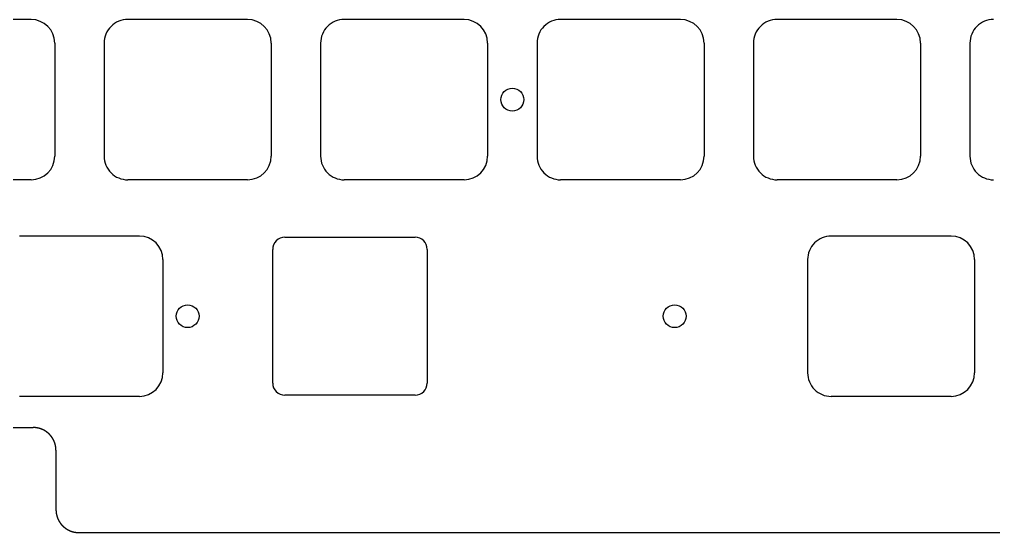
# Model space of a CAD drawing. Header units: millimetres. Extents: x -10 to 277, y -95 to 18.
# Drawn here: x 47.1 to 132.8, y -95.2 to -50.1 of the extents above; entities that cross this region are included whole.
import ezdxf

# ---------------------------------------------------------------- set-up
doc = ezdxf.new("R2010")
doc.units = ezdxf.units.MM
doc.header["$MEASUREMENT"] = 0
doc.layers.add('BLACK', color=7, linetype='CONTINUOUS')
doc.layers.add('Edge.Cuts', color=53, linetype='CONTINUOUS')

msp = doc.modelspace()

# ---------------------------------------------------------------- linework, layer by layer
at = {"layer": 'BLACK', "linetype": 'Continuous'}
for p, q in [((57.6625, -69.15), (47.1125, -69.15)), ((70.475, -69.25), (81.925, -69.25)), ((129.1, -69.15), (118.55, -69.15)), ((69.4, -82.075), (69.4, -70.325)), ((83, -70.325), (83, -82.075)), ((59.7375, -71.225), (59.7375, -81.175)), ((116.475, -71.225), (116.475, -81.175)), ((131.175, -71.225), (131.175, -81.175)), ((81.925, -83.15), (70.475, -83.15)), ((57.6625, -83.25), (47.1125, -83.25)), ((129.1, -83.25), (118.55, -83.25))]:
    msp.add_line(p, q, dxfattribs=at)
at = {"layer": 'BLACK'}
for centre in [(61.9125, -76.2), (104.775, -76.2)]:
    msp.add_circle(centre, 1, dxfattribs=at)
for centre, radius, start, end in [((57.66247, -71.225019), 2.075019, 0.00052463, 89.99917163), ((70.47497, -70.325019), 1.07497, 89.99840108, 179.9989873), ((81.92497, -70.325019), 1.075019, 0.00101264, 89.99840108), ((118.54997, -71.225019), 2.07497, 89.99917163, 179.99947536), ((129.09997, -71.225019), 2.075019, 0.00052463, 89.99917163), ((57.66247, -81.175019), 2.07503, 270.00082838, 0.00052463), ((118.54997, -81.175019), 2.074981, 179.99947536, 270.00082838), ((129.09997, -81.175019), 2.07503, 270.00082838, 0.00052463), ((70.47497, -82.075019), 1.074981, 179.9989873, 270.00159898), ((81.92497, -82.075019), 1.07503, 270.00159898, 0.00101264)]:
    msp.add_arc(centre, radius, start, end, dxfattribs=at)
at = {"layer": 'Edge.Cuts', "linetype": 'Continuous'}
for p, q in [((48.1375, -50.1), (37.5875, -50.1)), ((67.1875, -50.1), (56.6375, -50.1)), ((86.2375, -50.1), (75.6875, -50.1)), ((105.2875, -50.1), (94.7375, -50.1)), ((124.3375, -50.1), (113.7875, -50.1)), ((50.2125, -52.175), (50.2125, -62.125)), ((54.5625, -52.175), (54.5625, -62.125)), ((69.2625, -52.175), (69.2625, -62.125)), ((73.6125, -52.175), (73.6125, -62.125)), ((88.3125, -52.175), (88.3125, -62.125)), ((92.6625, -52.175), (92.6625, -62.125)), ((107.3625, -52.175), (107.3625, -62.125)), ((111.7125, -52.175), (111.7125, -62.125)), ((126.4125, -52.175), (126.4125, -62.125)), ((130.7625, -52.175), (130.7625, -62.125)), ((48.1375, -64.2), (37.5875, -64.2)), ((67.1875, -64.2), (56.6375, -64.2)), ((86.2375, -64.2), (75.6875, -64.2)), ((105.2875, -64.2), (94.7375, -64.2)), ((124.3375, -64.2), (113.7875, -64.2)), ((45.7415, -85.9946), (48.325, -85.9946)), ((48.327308, -85.994601), (48.325, -85.9946)), ((48.33364, -85.994619), (48.327308, -85.994601)), ((48.339969, -85.994656), (48.33364, -85.994619)), ((48.346299, -85.994713), (48.339969, -85.994656)), ((48.352627, -85.994791), (48.346299, -85.994713)), ((48.358957, -85.994888), (48.352627, -85.994791)), ((48.365284, -85.995005), (48.358957, -85.994888)), ((48.371612, -85.995143), (48.365284, -85.995005)), ((48.377937, -85.9953), (48.371612, -85.995143)), ((48.384264, -85.995477), (48.377937, -85.9953)), ((48.390588, -85.995675), (48.384264, -85.995477)), ((48.396912, -85.995892), (48.390588, -85.995675)), ((48.403235, -85.996129), (48.396912, -85.995892)), ((48.409557, -85.996387), (48.403235, -85.996129)), ((48.415877, -85.996664), (48.409557, -85.996387)), ((48.422198, -85.996961), (48.415877, -85.996664)), ((48.428516, -85.997278), (48.422198, -85.996961)), ((48.434834, -85.997616), (48.428516, -85.997278)), ((48.44115, -85.997973), (48.434834, -85.997616)), ((48.447465, -85.99835), (48.44115, -85.997973)), ((48.453778, -85.998747), (48.447465, -85.99835)), ((48.460091, -85.999164), (48.453778, -85.998747)), ((48.4664, -85.999601), (48.460091, -85.999164)), ((48.47271, -86.000058), (48.4664, -85.999601)), ((48.479017, -86.000535), (48.47271, -86.000058)), ((48.485323, -86.001032), (48.479017, -86.000535)), ((48.491627, -86.001549), (48.485323, -86.001032)), ((48.49793, -86.002085), (48.491627, -86.001549)), ((48.504229, -86.002642), (48.49793, -86.002085)), ((48.510528, -86.003219), (48.504229, -86.002642)), ((48.516824, -86.003815), (48.510528, -86.003219)), ((48.523119, -86.004431), (48.516824, -86.003815)), ((48.529411, -86.005068), (48.523119, -86.004431)), ((48.535702, -86.005724), (48.529411, -86.005068)), ((48.54199, -86.0064), (48.535702, -86.005724)), ((48.548276, -86.007096), (48.54199, -86.0064)), ((48.554559, -86.007812), (48.548276, -86.007096)), ((48.560841, -86.008547), (48.554559, -86.007812)), ((48.56712, -86.009303), (48.560841, -86.008547)), ((48.573397, -86.010078), (48.56712, -86.009303)), ((48.57967, -86.010874), (48.573397, -86.010078)), ((48.585942, -86.011689), (48.57967, -86.010874)), ((48.59221, -86.012524), (48.585942, -86.011689)), ((48.598477, -86.013379), (48.59221, -86.012524)), ((48.604739, -86.014253), (48.598477, -86.013379)), ((48.611, -86.015148), (48.604739, -86.014253)), ((48.617257, -86.016062), (48.611, -86.015148)), ((48.623512, -86.016996), (48.617257, -86.016062)), ((48.629764, -86.017949), (48.623512, -86.016996)), ((48.636013, -86.018923), (48.629764, -86.017949)), ((48.642258, -86.019916), (48.636013, -86.018923)), ((48.6485, -86.020929), (48.642258, -86.019916)), ((48.654739, -86.021962), (48.6485, -86.020929)), ((48.660975, -86.023015), (48.654739, -86.021962)), ((48.667207, -86.024087), (48.660975, -86.023015)), ((48.673436, -86.025179), (48.667207, -86.024087)), ((48.679661, -86.026291), (48.673436, -86.025179)), ((48.685884, -86.027422), (48.679661, -86.026291)), ((48.692102, -86.028573), (48.685884, -86.027422)), ((48.698317, -86.029744), (48.692102, -86.028573)), ((48.704528, -86.030934), (48.698317, -86.029744)), ((48.710735, -86.032144), (48.704528, -86.030934)), ((48.716938, -86.033374), (48.710735, -86.032144)), ((48.723138, -86.034623), (48.716938, -86.033374)), ((48.729333, -86.035892), (48.723138, -86.034623)), ((48.735525, -86.037181), (48.729333, -86.035892)), ((48.741712, -86.038489), (48.735525, -86.037181)), ((48.747896, -86.039816), (48.741712, -86.038489)), ((48.754075, -86.041164), (48.747896, -86.039816)), ((48.76025, -86.04253), (48.754075, -86.041164)), ((48.76642, -86.043917), (48.76025, -86.04253)), ((48.772587, -86.045323), (48.76642, -86.043917)), ((48.778748, -86.046748), (48.772587, -86.045323)), ((48.784906, -86.048193), (48.778748, -86.046748)), ((48.791058, -86.049657), (48.784906, -86.048193)), ((48.797207, -86.051141), (48.791058, -86.049657)), ((48.80335, -86.052644), (48.797207, -86.051141)), ((48.809489, -86.054167), (48.80335, -86.052644)), ((48.815622, -86.055709), (48.809489, -86.054167)), ((48.821751, -86.05727), (48.815622, -86.055709)), ((48.827875, -86.058851), (48.821751, -86.05727)), ((48.833995, -86.060451), (48.827875, -86.058851)), ((48.840108, -86.062071), (48.833995, -86.060451)), ((48.846217, -86.06371), (48.840108, -86.062071)), ((48.852321, -86.065368), (48.846217, -86.06371)), ((48.85842, -86.067046), (48.852321, -86.065368)), ((48.864512, -86.068742), (48.85842, -86.067046)), ((48.8706, -86.070459), (48.864512, -86.068742)), ((48.876683, -86.072194), (48.8706, -86.070459)), ((48.88276, -86.073949), (48.876683, -86.072194)), ((48.888831, -86.075722), (48.88276, -86.073949)), ((48.894897, -86.077515), (48.888831, -86.075722)), ((48.900957, -86.079328), (48.894897, -86.077515)), ((48.907011, -86.081159), (48.900957, -86.079328)), ((48.91306, -86.08301), (48.907011, -86.081159)), ((48.919103, -86.084879), (48.91306, -86.08301)), ((48.925139, -86.086768), (48.919103, -86.084879)), ((48.93117, -86.088676), (48.925139, -86.086768)), ((48.937195, -86.090603), (48.93117, -86.088676)), ((48.943214, -86.092549), (48.937195, -86.090603)), ((48.949226, -86.094514), (48.943214, -86.092549)), ((48.955232, -86.096498), (48.949226, -86.094514)), ((48.961232, -86.098501), (48.955232, -86.096498)), ((48.967226, -86.100523), (48.961232, -86.098501)), ((48.973213, -86.102564), (48.967226, -86.100523)), ((48.979194, -86.104624), (48.973213, -86.102564)), ((48.985168, -86.106702), (48.979194, -86.104624)), ((48.991136, -86.1088), (48.985168, -86.106702)), ((48.997097, -86.110916), (48.991136, -86.1088)), ((49.003052, -86.113052), (48.997097, -86.110916)), ((49.008999, -86.115206), (49.003052, -86.113052)), ((49.01494, -86.117379), (49.008999, -86.115206)), ((49.020874, -86.119571), (49.01494, -86.117379)), ((49.026801, -86.121781), (49.020874, -86.119571)), ((49.032721, -86.12401), (49.026801, -86.121781)), ((49.038633, -86.126258), (49.032721, -86.12401)), ((49.044539, -86.128525), (49.038633, -86.126258)), ((49.050438, -86.13081), (49.044539, -86.128525)), ((49.056329, -86.133114), (49.050438, -86.13081)), ((49.062213, -86.135437), (49.056329, -86.133114)), ((49.068089, -86.137778), (49.062213, -86.135437)), ((49.073958, -86.140138), (49.068089, -86.137778)), ((49.07982, -86.142516), (49.073958, -86.140138)), ((49.085674, -86.144913), (49.07982, -86.142516)), ((49.09152, -86.147328), (49.085674, -86.144913)), ((49.10319, -86.152214), (49.09152, -86.147328)), ((49.114829, -86.157173), (49.10319, -86.152214)), ((49.126436, -86.162206), (49.114829, -86.157173)), ((49.13801, -86.167313), (49.126436, -86.162206)), ((49.149552, -86.172492), (49.13801, -86.167313)), ((49.161061, -86.177744), (49.149552, -86.172492)), ((49.172537, -86.183069), (49.161061, -86.177744)), ((49.183978, -86.188466), (49.172537, -86.183069)), ((49.195385, -86.193935), (49.183978, -86.188466)), ((49.206757, -86.199476), (49.195385, -86.193935)), ((49.218093, -86.205089), (49.206757, -86.199476)), ((49.229394, -86.210774), (49.218093, -86.205089)), ((49.240658, -86.216529), (49.229394, -86.210774)), ((49.251885, -86.222356), (49.240658, -86.216529)), ((49.263075, -86.228253), (49.251885, -86.222356)), ((49.274228, -86.234221), (49.263075, -86.228253)), ((49.285342, -86.24026), (49.274228, -86.234221)), ((49.296417, -86.246368), (49.285342, -86.24026)), ((49.307454, -86.252546), (49.296417, -86.246368)), ((49.318451, -86.258794), (49.307454, -86.252546)), ((49.329408, -86.26511), (49.318451, -86.258794)), ((49.340324, -86.271496), (49.329408, -86.26511)), ((49.3512, -86.277951), (49.340324, -86.271496)), ((49.362034, -86.284474), (49.3512, -86.277951)), ((49.372827, -86.291066), (49.362034, -86.284474)), ((49.383578, -86.297725), (49.372827, -86.291066)), ((49.394286, -86.304452), (49.383578, -86.297725)), ((49.404951, -86.311247), (49.394286, -86.304452)), ((49.415572, -86.318109), (49.404951, -86.311247)), ((49.42615, -86.325037), (49.415572, -86.318109)), ((49.436684, -86.332033), (49.42615, -86.325037)), ((49.447173, -86.339094), (49.436684, -86.332033)), ((49.457617, -86.346222), (49.447173, -86.339094)), ((49.468016, -86.353416), (49.457617, -86.346222)), ((49.478368, -86.360675), (49.468016, -86.353416)), ((49.488675, -86.367999), (49.478368, -86.360675)), ((49.498935, -86.375389), (49.488675, -86.367999)), ((49.509148, -86.382843), (49.498935, -86.375389)), ((49.519313, -86.390361), (49.509148, -86.382843)), ((49.529431, -86.397944), (49.519313, -86.390361)), ((49.5395, -86.40559), (49.529431, -86.397944)), ((49.549521, -86.4133), (49.5395, -86.40559)), ((49.559493, -86.421074), (49.549521, -86.4133)), ((49.569416, -86.42891), (49.559493, -86.421074)), ((49.579289, -86.436809), (49.569416, -86.42891)), ((49.589113, -86.44477), (49.579289, -86.436809)), ((49.598885, -86.452794), (49.589113, -86.44477)), ((49.608607, -86.460879), (49.598885, -86.452794)), ((49.618278, -86.469026), (49.608607, -86.460879)), ((49.627898, -86.477234), (49.618278, -86.469026)), ((49.637466, -86.485503), (49.627898, -86.477234)), ((49.646982, -86.493832), (49.637466, -86.485503)), ((49.656445, -86.502222), (49.646982, -86.493832)), ((49.665855, -86.510672), (49.656445, -86.502222)), ((49.675213, -86.519182), (49.665855, -86.510672)), ((49.684517, -86.527751), (49.675213, -86.519182)), ((49.693767, -86.53638), (49.684517, -86.527751)), ((49.702963, -86.545067), (49.693767, -86.53638)), ((49.712104, -86.553813), (49.702963, -86.545067)), ((49.721191, -86.562618), (49.712104, -86.553813)), ((49.730223, -86.57148), (49.721191, -86.562618)), ((49.7392, -86.5804), (49.730223, -86.57148)), ((49.740831, -86.582033), (49.7392, -86.5804)), ((49.745296, -86.586523), (49.740831, -86.582033)), ((49.749746, -86.591025), (49.745296, -86.586523)), ((49.754182, -86.595542), (49.749746, -86.591025)), ((49.758602, -86.600072), (49.754182, -86.595542)), ((49.763009, -86.604616), (49.758602, -86.600072)), ((49.7674, -86.609174), (49.763009, -86.604616)), ((49.771778, -86.613746), (49.7674, -86.609174)), ((49.77614, -86.61833), (49.771778, -86.613746)), ((49.780489, -86.622929), (49.77614, -86.61833)), ((49.784821, -86.627541), (49.780489, -86.622929)), ((49.78914, -86.632167), (49.784821, -86.627541)), ((49.793443, -86.636806), (49.78914, -86.632167)), ((49.797733, -86.641459), (49.793443, -86.636806)), ((49.802006, -86.646125), (49.797733, -86.641459)), ((49.806265, -86.650804), (49.802006, -86.646125)), ((49.810509, -86.655496), (49.806265, -86.650804)), ((49.814738, -86.660203), (49.810509, -86.655496)), ((49.818952, -86.664922), (49.814738, -86.660203)), ((49.823151, -86.669654), (49.818952, -86.664922)), ((49.827335, -86.674399), (49.823151, -86.669654)), ((49.831504, -86.679158), (49.827335, -86.674399)), ((49.835657, -86.683929), (49.831504, -86.679158)), ((49.839796, -86.688714), (49.835657, -86.683929)), ((49.843918, -86.693511), (49.839796, -86.688714)), ((49.848027, -86.698322), (49.843918, -86.693511)), ((49.852119, -86.703145), (49.848027, -86.698322)), ((49.856196, -86.707982), (49.852119, -86.703145)), ((49.860258, -86.71283), (49.856196, -86.707982)), ((49.864304, -86.717693), (49.860258, -86.71283)), ((49.868335, -86.722566), (49.864304, -86.717693)), ((49.872351, -86.727454), (49.868335, -86.722566)), ((49.87635, -86.732353), (49.872351, -86.727454)), ((49.880335, -86.737266), (49.87635, -86.732353)), ((49.884303, -86.74219), (49.880335, -86.737266)), ((49.888256, -86.747128), (49.884303, -86.74219)), ((49.892193, -86.752077), (49.888256, -86.747128)), ((49.896115, -86.75704), (49.892193, -86.752077)), ((49.900021, -86.762014), (49.896115, -86.75704)), ((49.903911, -86.767001), (49.900021, -86.762014)), ((49.907785, -86.771999), (49.903911, -86.767001)), ((49.911644, -86.777011), (49.907785, -86.771999)), ((49.915486, -86.782034), (49.911644, -86.777011)), ((49.919313, -86.787069), (49.915486, -86.782034)), ((49.923123, -86.792116), (49.919313, -86.787069)), ((49.926918, -86.797176), (49.923123, -86.792116)), ((49.930696, -86.802247), (49.926918, -86.797176)), ((49.934459, -86.807331), (49.930696, -86.802247)), ((49.938205, -86.812426), (49.934459, -86.807331)), ((49.941936, -86.817533), (49.938205, -86.812426)), ((49.94565, -86.822652), (49.941936, -86.817533)), ((49.949348, -86.827783), (49.94565, -86.822652)), ((49.953029, -86.832924), (49.949348, -86.827783)), ((49.956695, -86.838079), (49.953029, -86.832924)), ((49.960343, -86.843244), (49.956695, -86.838079)), ((49.963976, -86.848421), (49.960343, -86.843244)), ((49.967592, -86.853609), (49.963976, -86.848421)), ((49.971192, -86.858809), (49.967592, -86.853609)), ((49.974775, -86.86402), (49.971192, -86.858809)), ((49.978343, -86.869243), (49.974775, -86.86402)), ((49.981893, -86.874476), (49.978343, -86.869243)), ((49.985427, -86.879721), (49.981893, -86.874476)), ((49.988944, -86.884977), (49.985427, -86.879721)), ((49.992444, -86.890245), (49.988944, -86.884977)), ((49.995928, -86.895523), (49.992444, -86.890245)), ((49.999396, -86.900813), (49.995928, -86.895523)), ((50.002846, -86.906113), (49.999396, -86.900813)), ((50.00628, -86.911424), (50.002846, -86.906113)), ((50.009696, -86.916746), (50.00628, -86.911424)), ((50.013097, -86.922079), (50.009696, -86.916746)), ((50.01648, -86.927422), (50.013097, -86.922079)), ((50.019846, -86.932777), (50.01648, -86.927422)), ((50.023195, -86.938142), (50.019846, -86.932777)), ((50.026528, -86.943518), (50.023195, -86.938142)), ((50.029843, -86.948904), (50.026528, -86.943518)), ((50.033142, -86.954301), (50.029843, -86.948904)), ((50.036423, -86.959707), (50.033142, -86.954301)), ((50.039687, -86.965125), (50.036423, -86.959707)), ((50.042934, -86.970553), (50.039687, -86.965125)), ((50.046164, -86.975991), (50.042934, -86.970553)), ((50.049376, -86.981439), (50.046164, -86.975991)), ((50.052572, -86.986898), (50.049376, -86.981439)), ((50.05575, -86.992366), (50.052572, -86.986898)), ((50.058911, -86.997845), (50.05575, -86.992366)), ((50.062055, -87.003333), (50.058911, -86.997845)), ((50.065181, -87.008832), (50.062055, -87.003333)), ((50.06829, -87.01434), (50.065181, -87.008832)), ((50.071381, -87.019859), (50.06829, -87.01434)), ((50.074455, -87.025387), (50.071381, -87.019859)), ((50.077512, -87.030925), (50.074455, -87.025387)), ((50.08055, -87.036472), (50.077512, -87.030925)), ((50.083572, -87.042029), (50.08055, -87.036472)), ((50.086576, -87.047596), (50.083572, -87.042029)), ((50.089562, -87.053172), (50.086576, -87.047596)), ((50.09253, -87.058757), (50.089562, -87.053172)), ((50.095482, -87.064353), (50.09253, -87.058757)), ((50.098415, -87.069957), (50.095482, -87.064353)), ((50.10133, -87.07557), (50.098415, -87.069957)), ((50.104228, -87.081193), (50.10133, -87.07557)), ((50.107108, -87.086825), (50.104228, -87.081193)), ((50.10997, -87.092466), (50.107108, -87.086825)), ((50.112815, -87.098116), (50.10997, -87.092466)), ((50.115641, -87.103775), (50.112815, -87.098116)), ((50.11845, -87.109443), (50.115641, -87.103775)), ((50.12124, -87.11512), (50.11845, -87.109443)), ((50.124013, -87.120806), (50.12124, -87.11512)), ((50.126767, -87.1265), (50.124013, -87.120806)), ((50.129504, -87.132203), (50.126767, -87.1265)), ((50.132223, -87.137915), (50.129504, -87.132203)), ((50.134923, -87.143635), (50.132223, -87.137915)), ((50.137606, -87.149364), (50.134923, -87.143635)), ((50.14027, -87.155101), (50.137606, -87.149364)), ((50.142916, -87.160847), (50.14027, -87.155101)), ((50.145544, -87.166601), (50.142916, -87.160847)), ((50.148154, -87.172363), (50.145544, -87.166601)), ((50.150746, -87.178134), (50.148154, -87.172363)), ((50.153319, -87.183912), (50.150746, -87.178134)), ((50.155874, -87.189699), (50.153319, -87.183912)), ((50.158411, -87.195494), (50.155874, -87.189699)), ((50.160929, -87.201297), (50.158411, -87.195494)), ((50.163429, -87.207108), (50.160929, -87.201297)), ((50.165911, -87.212926), (50.163429, -87.207108)), ((50.168374, -87.218753), (50.165911, -87.212926)), ((50.170819, -87.224587), (50.168374, -87.218753)), ((50.173245, -87.230429), (50.170819, -87.224587)), ((50.178042, -87.242135), (50.173245, -87.230429)), ((50.182765, -87.253872), (50.178042, -87.242135)), ((50.187414, -87.265638), (50.182765, -87.253872)), ((50.191988, -87.277433), (50.187414, -87.265638)), ((50.196487, -87.289256), (50.191988, -87.277433)), ((50.200912, -87.301108), (50.196487, -87.289256)), ((50.205261, -87.312987), (50.200912, -87.301108)), ((50.209535, -87.324894), (50.205261, -87.312987)), ((50.213734, -87.336827), (50.209535, -87.324894)), ((50.217857, -87.348786), (50.213734, -87.336827)), ((50.221904, -87.360771), (50.217857, -87.348786)), ((50.225875, -87.372781), (50.221904, -87.360771)), ((50.229771, -87.384815), (50.225875, -87.372781)), ((50.23359, -87.396874), (50.229771, -87.384815)), ((50.237332, -87.408956), (50.23359, -87.396874)), ((50.240998, -87.421062), (50.237332, -87.408956)), ((50.244587, -87.43319), (50.240998, -87.421062)), ((50.2481, -87.445341), (50.244587, -87.43319)), ((50.251535, -87.457513), (50.2481, -87.445341)), ((50.254894, -87.469706), (50.251535, -87.457513)), ((50.258175, -87.48192), (50.254894, -87.469706)), ((50.261379, -87.494154), (50.258175, -87.48192)), ((50.264505, -87.506409), (50.261379, -87.494154)), ((50.267553, -87.518682), (50.264505, -87.506409)), ((50.270524, -87.530974), (50.267553, -87.518682)), ((50.273417, -87.543284), (50.270524, -87.530974)), ((50.276232, -87.555612), (50.273417, -87.543284)), ((50.278969, -87.567958), (50.276232, -87.555612)), ((50.281628, -87.58032), (50.278969, -87.567958)), ((50.284208, -87.592698), (50.281628, -87.58032)), ((50.28671, -87.605093), (50.284208, -87.592698)), ((50.289134, -87.617502), (50.28671, -87.605093)), ((50.291479, -87.629927), (50.289134, -87.617502)), ((50.293745, -87.642366), (50.291479, -87.629927)), ((50.295933, -87.654819), (50.293745, -87.642366)), ((50.298041, -87.667285), (50.295933, -87.654819)), ((50.300071, -87.679764), (50.298041, -87.667285)), ((50.302022, -87.692256), (50.300071, -87.679764)), ((50.303894, -87.70476), (50.302022, -87.692256)), ((50.305686, -87.717275), (50.303894, -87.70476)), ((50.3074, -87.729802), (50.305686, -87.717275)), ((50.309034, -87.742339), (50.3074, -87.729802)), ((50.310589, -87.754886), (50.309034, -87.742339)), ((50.312064, -87.767443), (50.310589, -87.754886)), ((50.31346, -87.780008), (50.312064, -87.767443)), ((50.314777, -87.792583), (50.31346, -87.780008)), ((50.316014, -87.805166), (50.314777, -87.792583)), ((50.317171, -87.817757), (50.316014, -87.805166)), ((50.318249, -87.830355), (50.317171, -87.817757)), ((50.319247, -87.84296), (50.318249, -87.830355)), ((50.320166, -87.855572), (50.319247, -87.84296)), ((50.321004, -87.86819), (50.320166, -87.855572)), ((50.321763, -87.880813), (50.321004, -87.86819)), ((50.322442, -87.893441), (50.321763, -87.880813)), ((50.323042, -87.906074), (50.322442, -87.893441)), ((50.323561, -87.918711), (50.323042, -87.906074)), ((50.324001, -87.931352), (50.323561, -87.918711)), ((50.32436, -87.943997), (50.324001, -87.931352)), ((50.32464, -87.956644), (50.32436, -87.943997)), ((50.32484, -87.969294), (50.32464, -87.956644)), ((50.32496, -87.981946), (50.32484, -87.969294)), ((50.325, -87.9946), (50.32496, -87.981946)), ((50.325, -87.9946), (50.325, -93.226)), ((50.325, -93.226), (50.32504, -93.238654)), ((50.32504, -93.238654), (50.32516, -93.251306)), ((50.32516, -93.251306), (50.32536, -93.263956)), ((50.32536, -93.263956), (50.32564, -93.276603)), ((50.32564, -93.276603), (50.325999, -93.289248)), ((50.325999, -93.289248), (50.326439, -93.301889)), ((50.326439, -93.301889), (50.326958, -93.314526)), ((50.326958, -93.314526), (50.327558, -93.327159)), ((50.327558, -93.327159), (50.328237, -93.339787)), ((50.328237, -93.339787), (50.328996, -93.35241)), ((50.328996, -93.35241), (50.329834, -93.365028)), ((50.329834, -93.365028), (50.330753, -93.37764)), ((50.330753, -93.37764), (50.331751, -93.390245)), ((50.331751, -93.390245), (50.332829, -93.402843)), ((50.332829, -93.402843), (50.333986, -93.415434)), ((50.333986, -93.415434), (50.335223, -93.428017)), ((50.335223, -93.428017), (50.33654, -93.440592)), ((50.33654, -93.440592), (50.337936, -93.453157)), ((50.337936, -93.453157), (50.339411, -93.465714)), ((50.339411, -93.465714), (50.340966, -93.478261)), ((50.340966, -93.478261), (50.3426, -93.490798)), ((50.3426, -93.490798), (50.344314, -93.503325)), ((50.344314, -93.503325), (50.346106, -93.51584)), ((50.346106, -93.51584), (50.347978, -93.528344)), ((50.347978, -93.528344), (50.349929, -93.540836)), ((50.349929, -93.540836), (50.351959, -93.553315)), ((50.351959, -93.553315), (50.354067, -93.565781)), ((50.354067, -93.565781), (50.356255, -93.578234)), ((50.356255, -93.578234), (50.358521, -93.590673)), ((50.358521, -93.590673), (50.360866, -93.603098)), ((50.360866, -93.603098), (50.36329, -93.615507)), ((50.36329, -93.615507), (50.365792, -93.627902)), ((50.365792, -93.627902), (50.368372, -93.64028)), ((50.368372, -93.64028), (50.371031, -93.652642)), ((50.371031, -93.652642), (50.373768, -93.664988)), ((50.373768, -93.664988), (50.376583, -93.677316)), ((50.376583, -93.677316), (50.379476, -93.689626)), ((50.379476, -93.689626), (50.382447, -93.701918)), ((50.382447, -93.701918), (50.385495, -93.714191)), ((50.385495, -93.714191), (50.388621, -93.726446)), ((50.388621, -93.726446), (50.391825, -93.73868)), ((50.391825, -93.73868), (50.395106, -93.750894)), ((50.395106, -93.750894), (50.398465, -93.763087)), ((50.398465, -93.763087), (50.4019, -93.775259)), ((50.4019, -93.775259), (50.405413, -93.78741)), ((50.405413, -93.78741), (50.409002, -93.799538)), ((50.409002, -93.799538), (50.412668, -93.811644)), ((50.412668, -93.811644), (50.41641, -93.823726)), ((50.41641, -93.823726), (50.420229, -93.835785)), ((50.420229, -93.835785), (50.424125, -93.847819)), ((50.424125, -93.847819), (50.428096, -93.859829)), ((50.428096, -93.859829), (50.432143, -93.871814)), ((50.432143, -93.871814), (50.436266, -93.883773)), ((50.436266, -93.883773), (50.440465, -93.895706)), ((50.440465, -93.895706), (50.444739, -93.907613)), ((50.444739, -93.907613), (50.449088, -93.919492)), ((50.449088, -93.919492), (50.453513, -93.931344)), ((50.453513, -93.931344), (50.458012, -93.943167)), ((50.458012, -93.943167), (50.462586, -93.954962)), ((50.462586, -93.954962), (50.467235, -93.966728)), ((50.467235, -93.966728), (50.471958, -93.978465)), ((50.471958, -93.978465), (50.476755, -93.990171)), ((50.476755, -93.990171), (50.479181, -93.996013)), ((50.479181, -93.996013), (50.481626, -94.001847)), ((50.481626, -94.001847), (50.484089, -94.007674)), ((50.484089, -94.007674), (50.486571, -94.013492)), ((50.486571, -94.013492), (50.489071, -94.019303)), ((50.489071, -94.019303), (50.491589, -94.025106)), ((50.491589, -94.025106), (50.494126, -94.030901)), ((50.494126, -94.030901), (50.496681, -94.036688)), ((50.496681, -94.036688), (50.499254, -94.042466)), ((50.499254, -94.042466), (50.501846, -94.048237)), ((50.501846, -94.048237), (50.504456, -94.053999)), ((50.504456, -94.053999), (50.507084, -94.059753)), ((50.507084, -94.059753), (50.50973, -94.065499)), ((50.50973, -94.065499), (50.512394, -94.071236)), ((50.512394, -94.071236), (50.515077, -94.076965)), ((50.515077, -94.076965), (50.517777, -94.082685)), ((50.517777, -94.082685), (50.520496, -94.088397)), ((50.520496, -94.088397), (50.523233, -94.0941)), ((50.523233, -94.0941), (50.525987, -94.099794)), ((50.525987, -94.099794), (50.52876, -94.10548)), ((50.52876, -94.10548), (50.53155, -94.111157)), ((50.53155, -94.111157), (50.534359, -94.116825)), ((50.534359, -94.116825), (50.537185, -94.122484)), ((50.537185, -94.122484), (50.54003, -94.128134)), ((50.54003, -94.128134), (50.542892, -94.133775)), ((50.542892, -94.133775), (50.545772, -94.139407)), ((50.545772, -94.139407), (50.54867, -94.14503)), ((50.54867, -94.14503), (50.551585, -94.150643)), ((50.551585, -94.150643), (50.554518, -94.156247)), ((50.554518, -94.156247), (50.55747, -94.161843)), ((50.55747, -94.161843), (50.560438, -94.167428)), ((50.560438, -94.167428), (50.563424, -94.173004)), ((50.563424, -94.173004), (50.566428, -94.178571)), ((50.566428, -94.178571), (50.56945, -94.184128)), ((50.56945, -94.184128), (50.572488, -94.189675)), ((50.572488, -94.189675), (50.575545, -94.195213)), ((50.575545, -94.195213), (50.578619, -94.200741)), ((50.578619, -94.200741), (50.58171, -94.20626)), ((50.58171, -94.20626), (50.584819, -94.211768)), ((50.584819, -94.211768), (50.587945, -94.217267)), ((50.587945, -94.217267), (50.591089, -94.222755)), ((50.591089, -94.222755), (50.59425, -94.228234)), ((50.59425, -94.228234), (50.597428, -94.233702)), ((50.597428, -94.233702), (50.600624, -94.239161)), ((50.600624, -94.239161), (50.603836, -94.244609)), ((50.603836, -94.244609), (50.607066, -94.250047)), ((50.607066, -94.250047), (50.610313, -94.255475)), ((50.610313, -94.255475), (50.613577, -94.260893)), ((50.613577, -94.260893), (50.616858, -94.266299)), ((50.616858, -94.266299), (50.620157, -94.271696)), ((50.620157, -94.271696), (50.623472, -94.277082)), ((50.623472, -94.277082), (50.626805, -94.282458)), ((50.626805, -94.282458), (50.630154, -94.287823)), ((50.630154, -94.287823), (50.63352, -94.293178)), ((50.63352, -94.293178), (50.636903, -94.298521)), ((50.636903, -94.298521), (50.640304, -94.303854)), ((50.640304, -94.303854), (50.64372, -94.309176)), ((50.64372, -94.309176), (50.647154, -94.314487)), ((50.647154, -94.314487), (50.650604, -94.319787)), ((50.650604, -94.319787), (50.654072, -94.325077)), ((50.654072, -94.325077), (50.657556, -94.330355)), ((50.657556, -94.330355), (50.661056, -94.335623)), ((50.661056, -94.335623), (50.664573, -94.340879)), ((50.664573, -94.340879), (50.668107, -94.346124)), ((50.668107, -94.346124), (50.671657, -94.351357)), ((50.671657, -94.351357), (50.675225, -94.35658)), ((50.675225, -94.35658), (50.678808, -94.361791)), ((50.678808, -94.361791), (50.682408, -94.366991)), ((50.682408, -94.366991), (50.686024, -94.372179)), ((50.686024, -94.372179), (50.689657, -94.377356)), ((50.689657, -94.377356), (50.693305, -94.382521)), ((50.693305, -94.382521), (50.696971, -94.387676)), ((50.696971, -94.387676), (50.700652, -94.392817)), ((50.700652, -94.392817), (50.70435, -94.397948)), ((50.70435, -94.397948), (50.708064, -94.403067)), ((50.708064, -94.403067), (50.711795, -94.408174)), ((50.711795, -94.408174), (50.715541, -94.413269)), ((50.715541, -94.413269), (50.719304, -94.418353)), ((50.719304, -94.418353), (50.723082, -94.423424)), ((50.723082, -94.423424), (50.726877, -94.428484)), ((50.726877, -94.428484), (50.730687, -94.433531)), ((50.730687, -94.433531), (50.734514, -94.438566)), ((50.734514, -94.438566), (50.738356, -94.443589)), ((50.738356, -94.443589), (50.742215, -94.448601)), ((50.742215, -94.448601), (50.746089, -94.453599)), ((50.746089, -94.453599), (50.749979, -94.458586)), ((50.749979, -94.458586), (50.753885, -94.46356)), ((50.753885, -94.46356), (50.757807, -94.468523)), ((50.757807, -94.468523), (50.761744, -94.473472)), ((50.761744, -94.473472), (50.765697, -94.47841)), ((50.765697, -94.47841), (50.769665, -94.483334)), ((50.769665, -94.483334), (50.77365, -94.488247)), ((50.77365, -94.488247), (50.777649, -94.493146)), ((50.777649, -94.493146), (50.781665, -94.498034)), ((50.781665, -94.498034), (50.785696, -94.502907)), ((50.785696, -94.502907), (50.789742, -94.50777)), ((50.789742, -94.50777), (50.793804, -94.512618)), ((50.793804, -94.512618), (50.797881, -94.517455)), ((50.797881, -94.517455), (50.801973, -94.522278)), ((50.801973, -94.522278), (50.806082, -94.527089)), ((50.806082, -94.527089), (50.810204, -94.531886)), ((50.810204, -94.531886), (50.814343, -94.536671)), ((50.814343, -94.536671), (50.818496, -94.541442)), ((50.818496, -94.541442), (50.822665, -94.546201)), ((50.822665, -94.546201), (50.826849, -94.550946)), ((50.826849, -94.550946), (50.831048, -94.555678)), ((50.831048, -94.555678), (50.835262, -94.560397)), ((50.835262, -94.560397), (50.839491, -94.565104)), ((50.839491, -94.565104), (50.843735, -94.569796)), ((50.843735, -94.569796), (50.847994, -94.574475)), ((50.847994, -94.574475), (50.852267, -94.579141)), ((50.852267, -94.579141), (50.856557, -94.583794)), ((50.856557, -94.583794), (50.86086, -94.588433)), ((50.86086, -94.588433), (50.865179, -94.593059)), ((50.865179, -94.593059), (50.869511, -94.597671)), ((50.869511, -94.597671), (50.87386, -94.60227)), ((50.87386, -94.60227), (50.878222, -94.606854)), ((50.878222, -94.606854), (50.8826, -94.611426)), ((50.8826, -94.611426), (50.886991, -94.615984)), ((50.886991, -94.615984), (50.891398, -94.620528)), ((50.891398, -94.620528), (50.895818, -94.625058)), ((50.895818, -94.625058), (50.900254, -94.629575)), ((50.900254, -94.629575), (50.904704, -94.634078)), ((50.904704, -94.634078), (50.909169, -94.638567)), ((50.909169, -94.638567), (50.9108, -94.6402)), ((50.9108, -94.6402), (50.919777, -94.64912)), ((50.919777, -94.64912), (50.928809, -94.657982)), ((50.928809, -94.657982), (50.937896, -94.666787)), ((50.937896, -94.666787), (50.947037, -94.675533)), ((50.947037, -94.675533), (50.956233, -94.68422)), ((50.956233, -94.68422), (50.965483, -94.692849)), ((50.965483, -94.692849), (50.974787, -94.701418)), ((50.974787, -94.701418), (50.984145, -94.709928)), ((50.984145, -94.709928), (50.993555, -94.718378)), ((50.993555, -94.718378), (51.003018, -94.726768)), ((51.003018, -94.726768), (51.012534, -94.735097)), ((51.012534, -94.735097), (51.022102, -94.743366)), ((51.022102, -94.743366), (51.031722, -94.751574)), ((51.031722, -94.751574), (51.041393, -94.759721)), ((51.041393, -94.759721), (51.051115, -94.767806)), ((51.051115, -94.767806), (51.060887, -94.77583)), ((51.060887, -94.77583), (51.070711, -94.783791)), ((51.070711, -94.783791), (51.080584, -94.79169)), ((51.080584, -94.79169), (51.090507, -94.799526)), ((51.090507, -94.799526), (51.100479, -94.8073)), ((51.100479, -94.8073), (51.1105, -94.81501)), ((51.1105, -94.81501), (51.120569, -94.822656)), ((51.120569, -94.822656), (51.130687, -94.830239)), ((51.130687, -94.830239), (51.140852, -94.837757)), ((51.140852, -94.837757), (51.151065, -94.845211)), ((51.151065, -94.845211), (51.161325, -94.852601)), ((51.161325, -94.852601), (51.171632, -94.859925)), ((51.171632, -94.859925), (51.181984, -94.867184)), ((51.181984, -94.867184), (51.192383, -94.874378)), ((51.192383, -94.874378), (51.202827, -94.881506)), ((51.202827, -94.881506), (51.213316, -94.888567)), ((51.213316, -94.888567), (51.22385, -94.895563)), ((51.22385, -94.895563), (51.234428, -94.902491)), ((51.234428, -94.902491), (51.245049, -94.909353)), ((51.245049, -94.909353), (51.255714, -94.916148)), ((51.255714, -94.916148), (51.266422, -94.922875)), ((51.266422, -94.922875), (51.277173, -94.929534)), ((51.277173, -94.929534), (51.287966, -94.936126)), ((51.287966, -94.936126), (51.2988, -94.942649)), ((51.2988, -94.942649), (51.309676, -94.949104)), ((51.309676, -94.949104), (51.320592, -94.95549)), ((51.320592, -94.95549), (51.331549, -94.961806)), ((51.331549, -94.961806), (51.342546, -94.968054)), ((51.342546, -94.968054), (51.353583, -94.974232)), ((51.353583, -94.974232), (51.364658, -94.98034)), ((51.364658, -94.98034), (51.375772, -94.986379)), ((51.375772, -94.986379), (51.386925, -94.992347)), ((51.386925, -94.992347), (51.398115, -94.998244)), ((51.398115, -94.998244), (51.409342, -95.004071)), ((51.409342, -95.004071), (51.420606, -95.009826)), ((51.420606, -95.009826), (51.431907, -95.015511)), ((51.431907, -95.015511), (51.443243, -95.021124)), ((51.443243, -95.021124), (51.454615, -95.026665)), ((51.454615, -95.026665), (51.466022, -95.032134)), ((51.466022, -95.032134), (51.477463, -95.037531)), ((51.477463, -95.037531), (51.488939, -95.042856)), ((51.488939, -95.042856), (51.500448, -95.048108)), ((51.500448, -95.048108), (51.51199, -95.053287)), ((51.51199, -95.053287), (51.523564, -95.058394)), ((51.523564, -95.058394), (51.535171, -95.063427)), ((51.535171, -95.063427), (51.54681, -95.068386)), ((51.54681, -95.068386), (51.55848, -95.073272)), ((51.55848, -95.073272), (51.564326, -95.075687)), ((51.564326, -95.075687), (51.57018, -95.078084)), ((51.57018, -95.078084), (51.576042, -95.080462)), ((51.576042, -95.080462), (51.581911, -95.082822)), ((51.581911, -95.082822), (51.587787, -95.085163)), ((51.587787, -95.085163), (51.593671, -95.087486)), ((51.593671, -95.087486), (51.599562, -95.08979)), ((51.599562, -95.08979), (51.605461, -95.092075)), ((51.605461, -95.092075), (51.611367, -95.094342)), ((51.611367, -95.094342), (51.617279, -95.09659)), ((51.617279, -95.09659), (51.623199, -95.098819)), ((51.623199, -95.098819), (51.629126, -95.101029)), ((51.629126, -95.101029), (51.63506, -95.103221)), ((51.63506, -95.103221), (51.641001, -95.105394)), ((51.641001, -95.105394), (51.646948, -95.107548)), ((51.646948, -95.107548), (51.652903, -95.109684)), ((51.652903, -95.109684), (51.658864, -95.1118)), ((51.658864, -95.1118), (51.664832, -95.113898)), ((51.664832, -95.113898), (51.670806, -95.115976)), ((51.670806, -95.115976), (51.676787, -95.118036)), ((51.676787, -95.118036), (51.682774, -95.120077)), ((51.682774, -95.120077), (51.688768, -95.122099)), ((51.688768, -95.122099), (51.694768, -95.124102)), ((51.694768, -95.124102), (51.700774, -95.126086)), ((51.700774, -95.126086), (51.706786, -95.128051)), ((51.706786, -95.128051), (51.712805, -95.129997)), ((51.712805, -95.129997), (51.71883, -95.131924)), ((51.71883, -95.131924), (51.724861, -95.133832)), ((51.724861, -95.133832), (51.730897, -95.135721)), ((51.730897, -95.135721), (51.73694, -95.13759)), ((51.73694, -95.13759), (51.742989, -95.139441)), ((51.742989, -95.139441), (51.749043, -95.141272)), ((51.749043, -95.141272), (51.755103, -95.143085)), ((51.755103, -95.143085), (51.761169, -95.144878)), ((51.761169, -95.144878), (51.76724, -95.146651)), ((51.76724, -95.146651), (51.773317, -95.148406)), ((51.773317, -95.148406), (51.7794, -95.150141)), ((51.7794, -95.150141), (51.785488, -95.151858)), ((51.785488, -95.151858), (51.79158, -95.153554)), ((51.79158, -95.153554), (51.797679, -95.155232)), ((51.797679, -95.155232), (51.803783, -95.15689)), ((51.803783, -95.15689), (51.809892, -95.158529)), ((51.809892, -95.158529), (51.816005, -95.160149)), ((51.816005, -95.160149), (51.822125, -95.161749)), ((51.822125, -95.161749), (51.828249, -95.16333)), ((51.828249, -95.16333), (51.834378, -95.164891)), ((51.834378, -95.164891), (51.840511, -95.166433)), ((51.840511, -95.166433), (51.84665, -95.167956)), ((51.84665, -95.167956), (51.852793, -95.169459)), ((51.852793, -95.169459), (51.858942, -95.170943)), ((51.858942, -95.170943), (51.865094, -95.172407)), ((51.865094, -95.172407), (51.871252, -95.173852)), ((51.871252, -95.173852), (51.877413, -95.175277)), ((51.877413, -95.175277), (51.88358, -95.176683)), ((51.88358, -95.176683), (51.88975, -95.17807)), ((51.88975, -95.17807), (51.895925, -95.179436)), ((51.895925, -95.179436), (51.902104, -95.180784)), ((51.902104, -95.180784), (51.908288, -95.182111)), ((51.908288, -95.182111), (51.914475, -95.183419)), ((51.914475, -95.183419), (51.920667, -95.184708)), ((51.920667, -95.184708), (51.926862, -95.185977)), ((51.926862, -95.185977), (51.933062, -95.187226)), ((51.933062, -95.187226), (51.939265, -95.188456)), ((51.939265, -95.188456), (51.945472, -95.189666)), ((51.945472, -95.189666), (51.951683, -95.190856)), ((51.951683, -95.190856), (51.957898, -95.192027)), ((51.957898, -95.192027), (51.964116, -95.193178)), ((51.964116, -95.193178), (51.970339, -95.194309)), ((51.970339, -95.194309), (51.976564, -95.195421)), ((51.976564, -95.195421), (51.982793, -95.196513)), ((51.982793, -95.196513), (51.989025, -95.197585)), ((51.989025, -95.197585), (51.995261, -95.198638)), ((51.995261, -95.198638), (52.0015, -95.199671)), ((52.0015, -95.199671), (52.007742, -95.200684)), ((52.007742, -95.200684), (52.013987, -95.201677)), ((52.013987, -95.201677), (52.020236, -95.202651)), ((52.020236, -95.202651), (52.026488, -95.203604)), ((52.026488, -95.203604), (52.032743, -95.204538)), ((52.032743, -95.204538), (52.039, -95.205452)), ((52.039, -95.205452), (52.045261, -95.206347)), ((52.045261, -95.206347), (52.051523, -95.207221)), ((52.051523, -95.207221), (52.05779, -95.208076)), ((52.05779, -95.208076), (52.064058, -95.208911)), ((52.064058, -95.208911), (52.07033, -95.209726)), ((52.07033, -95.209726), (52.076603, -95.210522)), ((52.076603, -95.210522), (52.08288, -95.211297)), ((52.08288, -95.211297), (52.089159, -95.212053)), ((52.089159, -95.212053), (52.095441, -95.212788)), ((52.095441, -95.212788), (52.101724, -95.213504)), ((52.101724, -95.213504), (52.10801, -95.2142)), ((52.10801, -95.2142), (52.114298, -95.214876)), ((52.114298, -95.214876), (52.120589, -95.215532)), ((52.120589, -95.215532), (52.126881, -95.216169)), ((52.126881, -95.216169), (52.133176, -95.216785)), ((52.133176, -95.216785), (52.139472, -95.217381)), ((52.139472, -95.217381), (52.145771, -95.217958)), ((52.145771, -95.217958), (52.15207, -95.218515)), ((52.15207, -95.218515), (52.158373, -95.219051)), ((52.158373, -95.219051), (52.164677, -95.219568)), ((52.164677, -95.219568), (52.170983, -95.220065)), ((52.170983, -95.220065), (52.17729, -95.220542)), ((52.17729, -95.220542), (52.1836, -95.220999)), ((52.1836, -95.220999), (52.189909, -95.221436)), ((52.189909, -95.221436), (52.196222, -95.221853)), ((52.196222, -95.221853), (52.202535, -95.22225)), ((52.202535, -95.22225), (52.20885, -95.222627)), ((52.20885, -95.222627), (52.215166, -95.222984)), ((52.215166, -95.222984), (52.221484, -95.223322)), ((52.221484, -95.223322), (52.227802, -95.223639)), ((52.227802, -95.223639), (52.234123, -95.223936)), ((52.234123, -95.223936), (52.240443, -95.224213)), ((52.240443, -95.224213), (52.246765, -95.224471)), ((52.246765, -95.224471), (52.253088, -95.224708)), ((52.253088, -95.224708), (52.259412, -95.224925)), ((52.259412, -95.224925), (52.265736, -95.225123)), ((52.265736, -95.225123), (52.272063, -95.2253)), ((52.272063, -95.2253), (52.278388, -95.225457)), ((52.278388, -95.225457), (52.284716, -95.225595)), ((52.284716, -95.225595), (52.291043, -95.225712)), ((52.291043, -95.225712), (52.297373, -95.225809)), ((52.297373, -95.225809), (52.303701, -95.225887)), ((52.303701, -95.225887), (52.310031, -95.225944)), ((52.310031, -95.225944), (52.31636, -95.225981)), ((52.31636, -95.225981), (52.322692, -95.225999)), ((52.322692, -95.225999), (52.325, -95.226)), ((52.325, -95.226), (214.375, -95.226))]:
    msp.add_line(p, q, dxfattribs=at)
at = {"layer": 'Edge.Cuts'}
msp.add_circle((90.4875, -57.15), 1, dxfattribs=at)
for centre, radius, start, end in [((48.137472, -52.175015), 2.075015, 0.00041418, 89.99922686), ((56.637472, -52.175015), 2.074972, 89.99922686, 179.99958581), ((67.187472, -52.175015), 2.075015, 0.00041418, 89.99922686), ((75.687472, -52.175015), 2.074972, 89.99922686, 179.99958581), ((86.237472, -52.175015), 2.075015, 0.00041418, 89.99922686), ((94.737472, -52.175015), 2.074972, 89.99922686, 179.99958581), ((105.287472, -52.175015), 2.075015, 0.00041418, 89.99922686), ((113.787472, -52.175015), 2.074972, 89.99922686, 179.99958581), ((124.337472, -52.175015), 2.075015, 0.00041418, 89.99922686), ((132.837472, -52.175015), 2.074972, 89.99922686, 179.99958581), ((48.137472, -62.125015), 2.075028, 270.00077315, 0.00041418), ((56.637472, -62.125015), 2.074985, 179.99958581, 270.00077315), ((67.187472, -62.125015), 2.075028, 270.00077315, 0.00041418), ((75.687472, -62.125015), 2.074985, 179.99958581, 270.00077315), ((86.237472, -62.125015), 2.075028, 270.00077315, 0.00041418), ((94.737472, -62.125015), 2.074985, 179.99958581, 270.00077315), ((105.287472, -62.125015), 2.075028, 270.00077315, 0.00041418), ((113.787472, -62.125015), 2.074985, 179.99958581, 270.00077315), ((124.337472, -62.125015), 2.075028, 270.00077315, 0.00041418), ((132.837472, -62.125015), 2.074985, 179.99958581, 270.00077315)]:
    msp.add_arc(centre, radius, start, end, dxfattribs=at)

doc.saveas('drawing.dxf')
